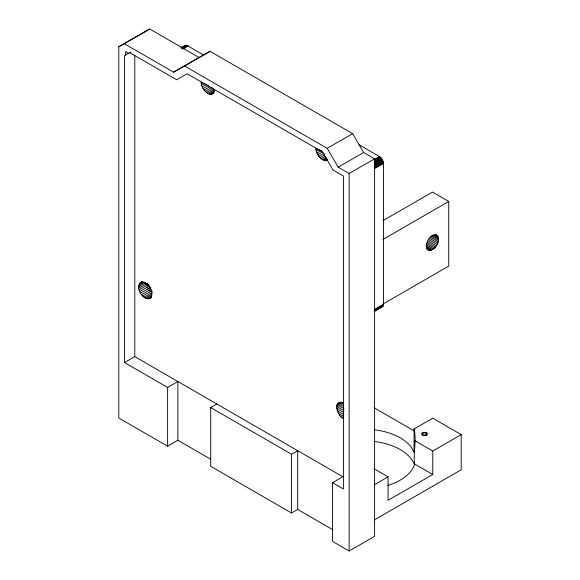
<?xml version="1.0" encoding="UTF-8"?>
<svg xmlns="http://www.w3.org/2000/svg" width="580" height="580" viewBox="0 0 580 580"><rect width="100%" height="100%" fill="white"/><g stroke="black" fill="none" stroke-linecap="round" stroke-linejoin="round"><path stroke-width="0.87" d="M383.061 220.61L432.499 192.074L448.746 201.456L448.746 266.068L382.836 304.123M422.08 434.913L422.088 433.166L425.089 432.274L426.677 432.738L427.482 434.173L426.677 435.087L423.342 435.391L422.088 434.666L422.088 433.166M380.951 307.146L382.916 306.298L383.46 304.261L383.423 162.893L382.263 159.522L379.922 156.832L359.013 144.717M427.112 249.407C434.405 253.873 443.207 238.626 435.696 234.537M151.402 297.598C143.318 303.115 133.299 285.751 142.114 281.51M214.31 89.646C212.548 101.239 199.969 88.334 201.18 82.063M343.237 418.376C337.197 416.288 332.318 398.946 343.237 403.216M387.679 485.467A51.736 29.87 0 0 0 414.439 464.826L414.584 463.993C413.083 452.342 416.817 440.285 414.062 428.997L432.782 418.195L461.216 434.616L461.216 469.771L374.484 519.847M183.94 46.538L185.216 45.349L187.159 45.544L203.79 55.107M149.85 298.49C155.157 292.965 148.009 280.575 140.563 282.409M188.399 45.878L182.78 49.133M210.612 459.172L177.871 440.271L167.613 446.194L118.784 417.999L118.784 46.777L149.705 29L199.07 57.5L210.04 51.316L352.647 133.654L363.617 152.496L374.586 158.833L374.586 536.312L349.145 551L332.565 541.43L332.565 482.676L342.824 476.753L134.785 356.642L124.526 362.565L124.526 55.673L130.391 52.287M118.784 46.777L149.705 29M181.011 47.727L185.216 45.349M181.09 47.901L185.658 45.262M181.562 47.908L186.137 45.269M182.069 48.002L186.637 45.363M181.83 48.618L187.159 45.544M183.12 48.444L187.688 45.813M124.265 43.688L173.63 72.188L199.07 57.5M173.63 72.188L210.04 51.316M201.304 83.614L202.855 82.715M201.68 85.253L204.776 83.462M202.282 86.913L206.937 84.231M203.101 88.53L208.524 85.398M204.095 90.052L209.525 86.92M205.233 91.408L212.207 87.377M206.465 92.546L213.44 88.522M207.742 93.431L213.948 89.856M209.025 94.025L214.448 90.893M210.257 94.308L214.129 92.068M211.388 94.264L213.715 92.923M212.389 93.895L213.933 92.996M327.033 160.087C321.211 161.762 316.883 154.751 315.955 149.807L317.499 148.908M316.325 151.445L319.428 149.654M316.934 153.106L321.581 150.423M184.6 66.004L327.207 148.342L352.647 133.654M317.746 154.722L322.4 152.04M318.746 156.245L324.169 153.113M319.877 157.6L324.532 154.911M321.11 158.739L324.988 156.506M322.393 159.623L326.264 157.39M323.669 160.218L326.772 158.427M324.901 160.5L327.229 159.159M326.04 160.457L327.591 159.558M327.207 148.342L338.176 167.185L363.617 152.496M139.751 283.083L142.071 281.742M139.142 284.048L143.021 281.808M138.772 285.251L144.195 282.119M138.642 286.658L145.616 282.634M138.772 288.209L147.24 283.323M139.142 289.848L148.357 284.526M139.751 291.508L149.713 285.759M140.563 293.132L150.524 287.375M338.176 167.185L349.145 173.522L374.586 158.833M374.064 159.565L379.392 156.491M374.593 159.913L379.922 156.832M141.563 294.647L150.771 289.326M374.354 160.776L380.444 157.252M374.093 161.704L380.951 157.745M142.694 296.003L151.909 290.681M374.571 162.248L381.423 158.289M374.252 163.284L381.865 158.884M143.927 297.141L152.482 292.472M374.651 163.915L382.263 159.522M374.238 165.024L382.619 160.181M145.21 298.033L152.185 294.002M374.535 165.706L382.916 160.863M374.767 166.387L383.148 161.552M146.486 298.62L151.916 295.488M374.18 167.511L383.322 162.233M147.719 298.903L151.597 296.663M374.281 168.171L383.423 162.893M148.857 298.86L151.184 297.518M374.317 168.802L383.46 163.524M382.836 239.511L448.746 201.456M124.526 362.565L167.613 387.44L177.871 381.517L177.871 440.271M374.317 309.539L383.46 304.261M374.281 310.133L383.423 304.855M374.18 310.677L383.322 305.399M374.767 310.72L383.148 305.877M374.535 311.134L382.916 306.298M374.238 311.474L382.619 306.632M332.71 529.663L297.692 509.45L291.537 513.003L210.7 466.327L210.7 407.573L216.855 404.021M337.777 403.434L340.105 402.092M337.168 404.39L341.047 402.158M336.799 405.601L342.222 402.469M336.668 407.008L343.65 402.977M336.799 408.559L343.773 404.528M337.168 410.198L343.375 406.616M337.777 411.858L343.976 408.276M338.597 413.475L344.02 410.343M339.59 414.997L343.462 412.757M340.721 416.353L343.824 414.562M341.954 417.491L343.505 416.599M210.7 407.573L291.537 454.249L297.692 450.696L297.692 509.45M374.245 484.829L388.078 476.84L388.078 500.293L432.767 474.491L432.767 451.037L461.216 434.616M149.669 291.972L152.032 291.073M145.747 284.185L147.305 283.62M148.538 290.616L151.083 289.695M147.545 289.101L150.887 287.934M146.117 285.817L148.524 284.983M146.725 287.484L149.183 286.629M436.421 234.958C429.686 234.153 423.77 244.398 427.837 249.828M129.739 52.664L176.639 79.743L187.064 73.725L322.552 151.953L332.978 170.005L343.404 176.023L343.404 488.933L332.565 482.676M128.629 53.302L125.635 51.569L125.635 55.035M435.565 234.769L437.784 236.045M434.536 234.762L438.233 236.901M433.333 234.936L438.502 237.923M431.948 235.255L438.596 239.09M431.121 236.103L438.502 240.367M430.106 237.017L438.233 241.715M429.657 238.394L437.784 243.085M429.048 239.75L437.175 244.441M428.294 241.048L436.421 245.739M427.424 242.251L435.551 246.942M426.459 243.332L434.587 248.023M426.177 244.666L433.564 248.929M425.858 245.811L432.506 249.646M426.271 247.167L431.447 250.154M426.728 248.298L430.418 250.429M426.503 248.755L429.454 250.466M374.114 407.784L414.787 431.266M414.584 440.539L432.767 451.037M414.584 463.993L432.767 474.491M374.093 468.763L388.078 476.84M315.825 148.255L315.955 149.807M422.979 432.586L423.023 435.283M426.677 432.738L426.677 435.45M425.089 432.274L425.089 435.885M414.062 428.997L414.062 452.458L411.495 447.572A51.736 29.87 0 0 0 374.702 429.809M349.145 173.522L349.145 551M291.537 454.249L291.537 513.003M167.613 387.44L167.613 446.194M134.785 55.18L134.785 356.642M374.695 441.532A51.721 29.863 0 0 1 414.439 464.885"/></g></svg>
